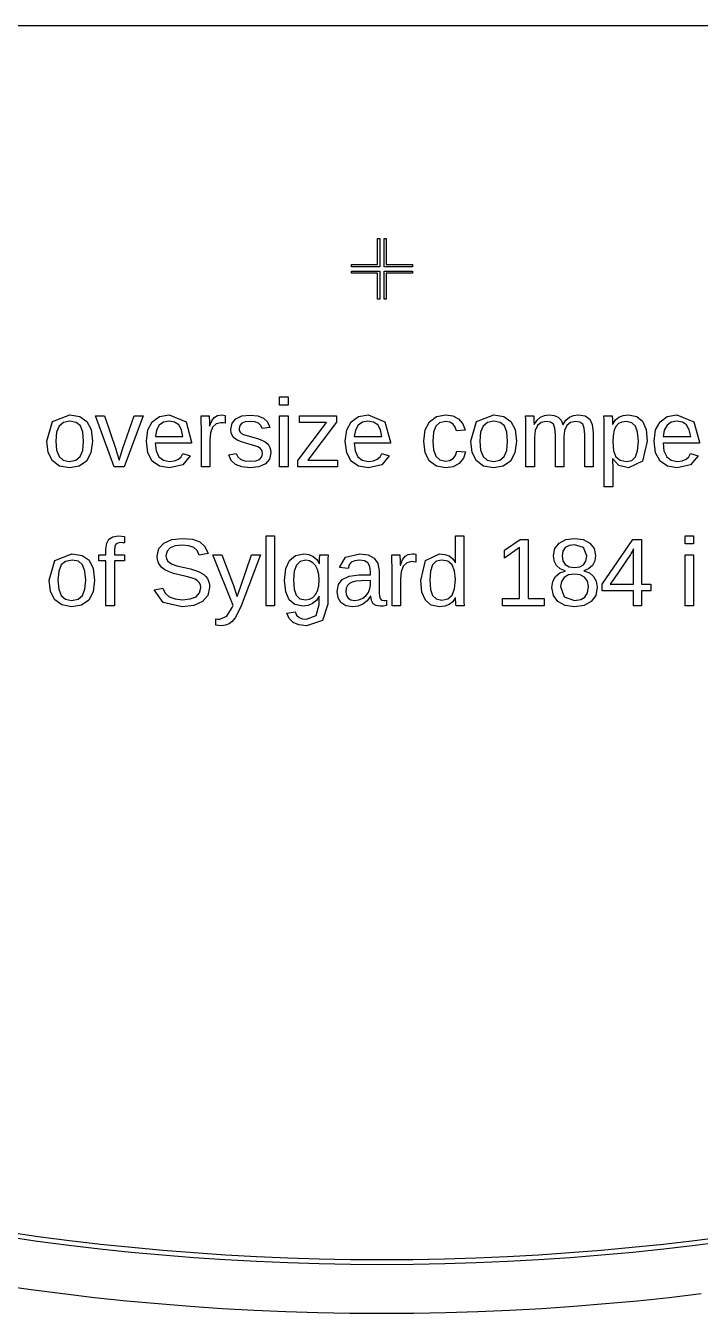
# Model space of a CAD drawing. Extents: x -25 to 122, y -49 to 104.
# Drawn here: x 35.4 to 55.2, y -48.99 to -11.21 of the extents above; entities that cross this region are included whole.
import ezdxf

# ---------------------------------------------------------------- set-up
doc = ezdxf.new("R2010")
doc.units = 0

msp = doc.modelspace()

# ---------------------------------------------------------------- linework, layer by layer
for p, q in [((102.919, -11.209), (-11.209, -11.209)), ((45.7276, -18.2146), (45.7276, -17.4504)), ((45.7276, -17.4504), (45.7913, -17.4504)), ((45.7913, -17.4504), (45.7913, -18.2783)), ((45.9187, -18.2783), (45.9187, -17.4504)), ((45.9187, -17.4504), (45.9824, -17.4504)), ((45.9824, -17.4504), (45.9824, -18.2146)), ((44.9634, -18.2783), (44.9634, -18.2146)), ((44.9634, -18.2146), (45.7276, -18.2146)), ((45.7913, -18.2783), (44.9634, -18.2783)), ((44.9634, -18.4694), (44.9634, -18.4057)), ((44.9634, -18.4057), (45.7913, -18.4057)), ((45.7276, -18.4694), (44.9634, -18.4694)), ((45.7276, -19.2336), (45.7276, -18.4694)), ((45.7913, -18.4057), (45.7913, -19.2336)), ((46.7466, -18.2783), (45.9187, -18.2783)), ((45.9187, -19.2336), (45.9187, -18.4057)), ((45.9187, -18.4057), (46.7466, -18.4057)), ((45.9824, -18.2146), (46.7466, -18.2146)), ((46.7466, -18.4694), (45.9824, -18.4694)), ((45.9824, -18.4694), (45.9824, -19.2336)), ((46.7466, -18.2146), (46.7466, -18.2783)), ((46.7466, -18.4057), (46.7466, -18.4694)), ((45.7913, -19.2336), (45.7276, -19.2336)), ((45.9824, -19.2336), (45.9187, -19.2336)), ((42.8516, -22.3384), (42.8516, -22.1007)), ((42.8516, -22.1007), (43.1004, -22.1007)), ((43.1004, -22.1007), (43.1004, -22.3384)), ((36.1893, -22.8221), (36.692, -22.6286)), ((36.692, -22.6286), (36.9895, -22.6758)), ((37.993, -24.1516), (37.4499, -22.6562)), ((37.4499, -22.6562), (37.7152, -22.6562)), ((37.7152, -22.6562), (38.0441, -23.6292)), ((38.2418, -23.6319), (38.5817, -22.6562)), ((38.8457, -22.6562), (38.2874, -24.1516)), ((38.5817, -22.6562), (38.8457, -22.6562)), ((39.3266, -22.678), (39.6114, -22.6286)), ((39.6114, -22.6286), (40.1059, -22.8273)), ((40.5538, -22.8387), (40.5476, -22.6562)), ((40.5476, -22.6562), (40.7825, -22.6562)), ((40.7825, -22.6562), (40.7908, -22.8597)), ((40.9359, -22.6991), (41.0292, -22.6462)), ((41.0292, -22.6462), (41.1543, -22.6286)), ((41.1543, -22.6286), (41.2044, -22.632)), ((41.2044, -22.632), (41.2552, -22.6424)), ((41.2552, -22.6424), (41.2552, -22.8704)), ((41.5641, -22.7399), (41.7433, -22.6595)), ((41.7433, -22.6595), (41.9891, -22.6327)), ((41.9891, -22.6327), (42.2111, -22.6545)), ((42.2111, -22.6545), (42.3823, -22.7198)), ((43.1004, -22.3384), (42.8516, -22.3384)), ((42.8516, -24.1516), (42.8516, -22.6562)), ((42.8516, -22.6562), (43.1004, -22.6562)), ((43.1004, -22.6562), (43.1004, -24.1516)), ((43.4381, -22.8483), (43.4381, -22.6562)), ((43.4381, -22.6562), (44.5216, -22.6562)), ((44.5216, -22.6562), (44.5216, -22.8456)), ((45.1628, -22.678), (45.4476, -22.6286)), ((45.4476, -22.6286), (45.942, -22.8273)), ((47.4516, -22.6782), (47.7253, -22.6286)), ((47.7253, -22.6286), (47.9352, -22.6583)), ((47.9352, -22.6583), (48.106, -22.7475)), ((48.6323, -22.8221), (49.135, -22.6286)), ((49.135, -22.6286), (49.4325, -22.6758)), ((50.0774, -22.7651), (50.0712, -22.6562)), ((50.0712, -22.6562), (50.3061, -22.6562)), ((50.3061, -22.6562), (50.3075, -22.669)), ((50.5051, -22.6908), (50.6202, -22.6441)), ((50.6202, -22.6441), (50.758, -22.6286)), ((50.758, -22.6286), (50.9102, -22.6455)), ((50.9102, -22.6455), (51.0268, -22.6963)), ((51.3558, -22.6949), (51.4772, -22.6452)), ((51.4772, -22.6452), (51.6218, -22.6286)), ((51.6218, -22.6286), (51.8175, -22.6593)), ((51.8175, -22.6593), (51.9514, -22.7516)), ((52.3745, -22.7699), (52.3683, -22.6562)), ((52.3683, -22.6562), (52.6087, -22.6562)), ((52.6087, -22.6562), (52.6105, -22.6688)), ((52.8036, -22.6942), (52.9301, -22.646)), ((52.9301, -22.646), (53.0911, -22.63)), ((53.0911, -22.63), (53.3326, -22.6763)), ((54.2274, -22.678), (54.5123, -22.6286)), ((54.5123, -22.6286), (55.0067, -22.8273)), ((36.0217, -23.4025), (36.1893, -22.8221)), ((36.3804, -22.9554), (36.3073, -23.1387)), ((36.508, -22.8482), (36.3804, -22.9554)), ((36.6962, -22.8124), (36.508, -22.8482)), ((36.8819, -22.8475), (36.6962, -22.8124)), ((37.005, -22.9527), (36.8819, -22.8475)), ((36.9895, -22.6758), (37.1964, -22.8172)), ((37.074, -23.1353), (37.005, -22.9527)), ((37.1964, -22.8172), (37.3177, -23.0579)), ((38.9859, -23.067), (39.116, -22.8262)), ((39.116, -22.8262), (39.3266, -22.678)), ((39.3205, -22.9333), (39.2392, -23.0769)), ((39.4451, -22.8426), (39.3205, -22.9333)), ((39.6073, -22.8124), (39.4451, -22.8426)), ((39.7721, -22.8395), (39.6073, -22.8124)), ((39.8934, -22.9209), (39.7721, -22.8395)), ((39.9732, -23.0613), (39.8934, -22.9209)), ((40.1059, -22.8273), (40.2707, -23.4232)), ((40.5559, -23.0045), (40.5538, -22.8387)), ((40.5559, -24.1516), (40.5559, -23.0045)), ((40.7908, -22.8597), (40.7936, -22.9617)), ((40.7936, -22.9617), (40.7991, -22.9617)), ((40.7991, -22.9617), (40.863, -22.7999)), ((40.8862, -22.99), (40.825, -23.1522)), ((40.863, -22.7999), (40.9359, -22.6991)), ((40.986, -22.89), (40.8862, -22.99)), ((41.1225, -22.8566), (40.986, -22.89)), ((41.1971, -22.8601), (41.1225, -22.8566)), ((41.2552, -22.8704), (41.1971, -22.8601)), ((41.4183, -23.0515), (41.4548, -22.8713)), ((41.4548, -22.8713), (41.5641, -22.7399)), ((41.6802, -22.9361), (41.6602, -23.0266)), ((41.6602, -23.0266), (41.6685, -23.0847)), ((41.7403, -22.8718), (41.6802, -22.9361)), ((41.8426, -22.8335), (41.7403, -22.8718)), ((41.9891, -22.8207), (41.8426, -22.8335)), ((42.1257, -22.834), (41.9891, -22.8207)), ((42.2316, -22.8739), (42.1257, -22.834)), ((42.3047, -22.9387), (42.2316, -22.8739)), ((42.3429, -23.0266), (42.3047, -22.9387)), ((42.5668, -22.999), (42.3429, -23.0266)), ((42.3823, -22.7198), (42.5013, -22.8331)), ((42.5013, -22.8331), (42.5668, -22.999)), ((43.3911, -23.9622), (44.2272, -22.8483)), ((44.2272, -22.8483), (43.4381, -22.8483)), ((44.5216, -22.8456), (43.6841, -23.9595)), ((44.8221, -23.067), (44.9522, -22.8262)), ((44.9522, -22.8262), (45.1628, -22.678)), ((45.1567, -22.9333), (45.0753, -23.0769)), ((45.2813, -22.8426), (45.1567, -22.9333)), ((45.4435, -22.8124), (45.2813, -22.8426)), ((45.6083, -22.8395), (45.4435, -22.8124)), ((45.7295, -22.9209), (45.6083, -22.8395)), ((45.8094, -23.0613), (45.7295, -22.9209)), ((45.942, -22.8273), (46.1068, -23.4232)), ((47.1255, -23.07), (47.2498, -22.8269)), ((47.2498, -22.8269), (47.4516, -22.6782)), ((47.4323, -22.9548), (47.3659, -23.131)), ((47.548, -22.8563), (47.4323, -22.9548)), ((47.7184, -22.8235), (47.548, -22.8563)), ((47.8469, -22.8418), (47.7184, -22.8235)), ((47.9422, -22.8967), (47.8469, -22.8418)), ((48.0062, -22.9827), (47.9422, -22.8967)), ((48.0404, -23.0943), (48.0062, -22.9827)), ((48.106, -22.7475), (48.2292, -22.8887)), ((48.2292, -22.8887), (48.2961, -23.075)), ((48.4648, -23.4025), (48.6323, -22.8221)), ((48.8234, -22.9554), (48.7503, -23.1387)), ((48.951, -22.8482), (48.8234, -22.9554)), ((49.1392, -22.8124), (48.951, -22.8482)), ((49.3249, -22.8475), (49.1392, -22.8124)), ((49.448, -22.9527), (49.3249, -22.8475)), ((49.4325, -22.6758), (49.6395, -22.8172)), ((49.517, -23.1353), (49.448, -22.9527)), ((49.6395, -22.8172), (49.7607, -23.0579)), ((50.0795, -22.9755), (50.0774, -22.7651)), ((50.0795, -24.1516), (50.0795, -22.9755)), ((50.3075, -22.669), (50.3089, -22.6935)), ((50.3089, -22.6935), (50.3104, -22.7262)), ((50.3104, -22.7262), (50.3123, -22.7634)), ((50.3123, -22.7634), (50.3146, -22.8202)), ((50.3146, -22.8202), (50.3172, -22.9119)), ((50.3172, -22.9119), (50.3213, -22.9119)), ((50.3213, -22.9119), (50.4074, -22.7772)), ((50.4194, -22.9423), (50.35, -23.0888)), ((50.4074, -22.7772), (50.5051, -22.6908)), ((50.5286, -22.8511), (50.4194, -22.9423)), ((50.671, -22.8207), (50.5286, -22.8511)), ((50.8019, -22.8414), (50.671, -22.8207)), ((50.8852, -22.9036), (50.8019, -22.8414)), ((50.9297, -23.0201), (50.8852, -22.9036)), ((50.9446, -23.2035), (50.9297, -23.0201)), ((51.0268, -22.6963), (51.1106, -22.7841)), ((51.1106, -22.7841), (51.1644, -22.9119)), ((51.1644, -22.9119), (51.1685, -22.9119)), ((51.1685, -22.9119), (51.254, -22.7823)), ((51.2811, -22.9416), (51.2132, -23.0879)), ((51.254, -22.7823), (51.3558, -22.6949)), ((51.3898, -22.8509), (51.2811, -22.9416)), ((51.5347, -22.8207), (51.3898, -22.8509)), ((51.6657, -22.8414), (51.5347, -22.8207)), ((51.7489, -22.9036), (51.6657, -22.8414)), ((51.7935, -23.0201), (51.7489, -22.9036)), ((51.8084, -23.2035), (51.7935, -23.0201)), ((51.9514, -22.7516), (52.0286, -22.914)), ((52.0286, -22.914), (52.0544, -23.1551)), ((52.3766, -22.9617), (52.3745, -22.7699)), ((52.3766, -24.7389), (52.3766, -22.9617)), ((52.6105, -22.6688), (52.6129, -22.6956)), ((52.6129, -22.6956), (52.6158, -22.7386)), ((52.6158, -22.7386), (52.6191, -22.8)), ((52.6191, -22.8), (52.6217, -22.8594)), ((52.6217, -22.8594), (52.6226, -22.8967)), ((52.6226, -22.8967), (52.6281, -22.8967)), ((52.6281, -22.8967), (52.7051, -22.777)), ((52.7224, -22.9639), (52.6688, -23.0784)), ((52.7051, -22.777), (52.8036, -22.6942)), ((52.796, -22.8843), (52.7224, -22.9639)), ((52.8957, -22.8376), (52.796, -22.8843)), ((53.0275, -22.8221), (52.8957, -22.8376)), ((53.1864, -22.8556), (53.0275, -22.8221)), ((53.2956, -22.9561), (53.1864, -22.8556)), ((53.3588, -23.1348), (53.2956, -22.9561)), ((53.3326, -22.6763), (53.5043, -22.8152)), ((53.5043, -22.8152), (53.6069, -23.0532)), ((53.8867, -23.067), (54.0168, -22.8262)), ((54.0168, -22.8262), (54.2274, -22.678)), ((54.2214, -22.9333), (54.14, -23.0769)), ((54.3459, -22.8426), (54.2214, -22.9333)), ((54.5082, -22.8124), (54.3459, -22.8426)), ((54.6729, -22.8395), (54.5082, -22.8124)), ((54.7942, -22.9209), (54.6729, -22.8395)), ((54.874, -23.0613), (54.7942, -22.9209)), ((55.0067, -22.8273), (55.1715, -23.4232)), ((36.0635, -23.7354), (36.0217, -23.4025)), ((36.3073, -23.1387), (36.2829, -23.4025)), ((36.2829, -23.4025), (36.3069, -23.6615)), ((37.0729, -23.6675), (37.0969, -23.4025)), ((37.0969, -23.4025), (37.074, -23.1353)), ((37.3582, -23.4025), (37.315, -23.7449)), ((37.3177, -23.0579), (37.3582, -23.4025)), ((38.9426, -23.3942), (38.9859, -23.067)), ((38.9859, -23.7359), (38.9426, -23.3942)), ((39.2392, -23.0769), (39.2065, -23.2657)), ((39.2065, -23.2657), (40.0136, -23.2657)), ((40.0136, -23.2657), (39.9732, -23.0613)), ((40.825, -23.1522), (40.8046, -23.3721)), ((40.8046, -23.3721), (40.8046, -24.1516)), ((41.4311, -23.1534), (41.4183, -23.0515)), ((41.4695, -23.2381), (41.4311, -23.1534)), ((41.5304, -23.3084), (41.4695, -23.2381)), ((41.6111, -23.3673), (41.5304, -23.3084)), ((41.7326, -23.421), (41.6111, -23.3673)), ((41.6685, -23.0847), (41.6933, -23.1317)), ((41.6933, -23.1317), (41.7345, -23.17)), ((41.9159, -23.4758), (41.7326, -23.421)), ((41.7345, -23.17), (41.7915, -23.2021)), ((41.7915, -23.2021), (41.8924, -23.2367)), ((41.8924, -23.2367), (42.0651, -23.2823)), ((42.0651, -23.2823), (42.2351, -23.3301)), ((42.2351, -23.3301), (42.3498, -23.3742)), ((42.3498, -23.3742), (42.4277, -23.4186)), ((42.4277, -23.4186), (42.4873, -23.4675)), ((44.7787, -23.3942), (44.8221, -23.067)), ((44.8221, -23.7359), (44.7787, -23.3942)), ((45.0753, -23.0769), (45.0427, -23.2657)), ((45.0427, -23.2657), (45.8498, -23.2657)), ((45.8498, -23.2657), (45.8094, -23.0613)), ((47.084, -23.4025), (47.1255, -23.07)), ((47.1253, -23.7371), (47.084, -23.4025)), ((47.3659, -23.131), (47.3438, -23.397)), ((47.3438, -23.397), (47.3673, -23.6568)), ((48.2961, -23.075), (48.0404, -23.0943)), ((48.5066, -23.7354), (48.4648, -23.4025)), ((48.7503, -23.1387), (48.726, -23.4025)), ((48.726, -23.4025), (48.75, -23.6615)), ((49.5159, -23.6675), (49.54, -23.4025)), ((49.54, -23.4025), (49.517, -23.1353)), ((49.8012, -23.4025), (49.758, -23.7449)), ((49.7607, -23.0579), (49.8012, -23.4025)), ((50.35, -23.0888), (50.3268, -23.285)), ((50.3268, -23.285), (50.3268, -24.1516)), ((50.9446, -24.1516), (50.9446, -23.2035)), ((51.2132, -23.0879), (51.1906, -23.285)), ((51.1906, -23.285), (51.1906, -24.1516)), ((51.8084, -24.1516), (51.8084, -23.2035)), ((52.0544, -23.1551), (52.0544, -24.1516)), ((52.6362, -23.2303), (52.6253, -23.4219)), ((52.6253, -23.4219), (52.6488, -23.6775)), ((52.6688, -23.0784), (52.6362, -23.2303)), ((53.3587, -23.677), (53.3799, -23.4025)), ((53.3799, -23.4025), (53.3588, -23.1348)), ((53.6411, -23.397), (53.5036, -23.9836)), ((53.6069, -23.0532), (53.6411, -23.397)), ((53.8434, -23.3942), (53.8867, -23.067)), ((53.8867, -23.7359), (53.8434, -23.3942)), ((54.14, -23.0769), (54.1074, -23.2657)), ((54.1074, -23.2657), (54.9144, -23.2657)), ((54.9144, -23.2657), (54.874, -23.0613)), ((36.1889, -23.9795), (36.0635, -23.7354)), ((36.3069, -23.6615), (36.379, -23.8468)), ((37.0009, -23.8517), (37.0729, -23.6675)), ((37.315, -23.7449), (37.1854, -23.9871)), ((38.0441, -23.6292), (38.077, -23.7387)), ((38.077, -23.7387), (38.1395, -23.9567)), ((38.1395, -23.9567), (38.1879, -23.795)), ((38.1879, -23.795), (38.2418, -23.6319)), ((39.116, -23.9816), (38.9859, -23.7359)), ((40.2707, -23.4564), (39.2037, -23.4564)), ((39.2037, -23.4564), (39.2303, -23.6841)), ((39.2303, -23.6841), (39.3101, -23.8531)), ((39.962, -23.8541), (40.0122, -23.7632)), ((40.0122, -23.7632), (40.2306, -23.8254)), ((40.2707, -23.4232), (40.2707, -23.4564)), ((41.3589, -23.8005), (41.5786, -23.7577)), ((41.5786, -23.7577), (41.6274, -23.8618)), ((42.0941, -23.5227), (41.9159, -23.4758)), ((42.2109, -23.5635), (42.0941, -23.5227)), ((42.2904, -23.614), (42.2109, -23.5635)), ((42.336, -23.6775), (42.2904, -23.614)), ((42.3293, -23.8593), (42.3512, -23.7577)), ((42.3512, -23.7577), (42.336, -23.6775)), ((42.4873, -23.4675), (42.5321, -23.5226)), ((42.5321, -23.5226), (42.5654, -23.5856)), ((42.593, -23.7383), (42.5531, -23.9256)), ((42.5654, -23.5856), (42.5861, -23.6573)), ((42.5861, -23.6573), (42.593, -23.7383)), ((44.9522, -23.9816), (44.8221, -23.7359)), ((46.1068, -23.4564), (45.0399, -23.4564)), ((45.0399, -23.4564), (45.0665, -23.6841)), ((45.0665, -23.6841), (45.1463, -23.8531)), ((45.7981, -23.8541), (45.8484, -23.7632)), ((45.8484, -23.7632), (46.0668, -23.8254)), ((46.1068, -23.4232), (46.1068, -23.4564)), ((47.2492, -23.9809), (47.1253, -23.7371)), ((47.3673, -23.6568), (47.4378, -23.8392)), ((48.015, -23.8199), (48.0528, -23.69)), ((48.0528, -23.69), (48.3043, -23.7065)), ((48.3043, -23.7065), (48.2439, -23.9004)), ((48.632, -23.9795), (48.5066, -23.7354)), ((48.75, -23.6615), (48.822, -23.8468)), ((49.4439, -23.8517), (49.5159, -23.6675)), ((49.758, -23.7449), (49.6284, -23.9871)), ((52.6488, -23.6775), (52.7193, -23.8558)), ((53.2949, -23.8593), (53.3587, -23.677)), ((54.0168, -23.9816), (53.8867, -23.7359)), ((55.1715, -23.4564), (54.1046, -23.4564)), ((54.1046, -23.4564), (54.1312, -23.6841)), ((54.1312, -23.6841), (54.211, -23.8531)), ((54.8628, -23.8541), (54.9131, -23.7632)), ((54.9131, -23.7632), (55.1314, -23.8254)), ((55.1715, -23.4232), (55.1715, -23.4564)), ((36.3963, -24.1293), (36.1889, -23.9795)), ((36.379, -23.8468), (36.5025, -23.9583)), ((36.6837, -24.1792), (36.3963, -24.1293)), ((36.5025, -23.9583), (36.6809, -23.9954)), ((36.6809, -23.9954), (36.8729, -23.9595)), ((36.9736, -24.1312), (36.6837, -24.1792)), ((36.8729, -23.9595), (37.0009, -23.8517)), ((37.1854, -23.9871), (36.9736, -24.1312)), ((38.2874, -24.1516), (37.993, -24.1516)), ((39.329, -24.1298), (39.116, -23.9816)), ((39.3101, -23.8531), (39.4411, -23.9577)), ((39.6211, -24.1792), (39.329, -24.1298)), ((39.4411, -23.9577), (39.6211, -23.9926)), ((39.6211, -23.9926), (39.7667, -23.9764)), ((40.0112, -24.0907), (39.6211, -24.1792)), ((39.7667, -23.9764), (39.8802, -23.9277)), ((39.8802, -23.9277), (39.962, -23.8541)), ((40.2306, -23.8254), (40.0112, -24.0907)), ((40.8046, -24.1516), (40.5559, -24.1516)), ((41.4309, -23.9697), (41.3589, -23.8005)), ((41.5558, -24.0873), (41.4309, -23.9697)), ((41.7391, -24.1562), (41.5558, -24.0873)), ((41.6274, -23.8618), (41.7099, -23.9339)), ((41.7099, -23.9339), (41.8288, -23.9759)), ((41.9863, -24.1792), (41.7391, -24.1562)), ((41.8288, -23.9759), (41.9863, -23.9899)), ((41.9863, -23.9899), (42.1503, -23.9754)), ((42.2418, -24.1505), (41.9863, -24.1792)), ((42.1503, -23.9754), (42.2634, -23.9318)), ((42.4334, -24.0645), (42.2418, -24.1505)), ((42.2634, -23.9318), (42.3293, -23.8593)), ((42.5531, -23.9256), (42.4334, -24.0645)), ((43.1004, -24.1516), (42.8516, -24.1516)), ((43.3911, -24.1516), (43.3911, -23.9622)), ((44.5506, -24.1516), (43.3911, -24.1516)), ((43.6841, -23.9595), (44.5506, -23.9595)), ((44.5506, -23.9595), (44.5506, -24.1516)), ((45.1652, -24.1298), (44.9522, -23.9816)), ((45.1463, -23.8531), (45.2773, -23.9577)), ((45.4573, -24.1792), (45.1652, -24.1298)), ((45.2773, -23.9577), (45.4573, -23.9926)), ((45.4573, -23.9926), (45.6029, -23.9764)), ((45.8474, -24.0907), (45.4573, -24.1792)), ((45.6029, -23.9764), (45.7164, -23.9277)), ((45.7164, -23.9277), (45.7981, -23.8541)), ((46.0668, -23.8254), (45.8474, -24.0907)), ((47.4515, -24.1296), (47.2492, -23.9809)), ((47.4378, -23.8392), (47.5556, -23.947)), ((47.728, -24.1792), (47.4515, -24.1296)), ((47.5556, -23.947), (47.7211, -23.983)), ((47.7211, -23.983), (47.8429, -23.965)), ((47.945, -24.1471), (47.728, -24.1792)), ((47.8429, -23.965), (47.9429, -23.9111)), ((47.9429, -23.9111), (48.015, -23.8199)), ((48.1205, -24.0507), (47.945, -24.1471)), ((48.2439, -23.9004), (48.1205, -24.0507)), ((48.8393, -24.1293), (48.632, -23.9795)), ((48.822, -23.8468), (48.9455, -23.9583)), ((49.1267, -24.1792), (48.8393, -24.1293)), ((48.9455, -23.9583), (49.124, -23.9954)), ((49.124, -23.9954), (49.3159, -23.9595)), ((49.4166, -24.1312), (49.1267, -24.1792)), ((49.3159, -23.9595), (49.4439, -23.8517)), ((49.6284, -23.9871), (49.4166, -24.1312)), ((50.3268, -24.1516), (50.0795, -24.1516)), ((51.1906, -24.1516), (50.9446, -24.1516)), ((52.0544, -24.1516), (51.8084, -24.1516)), ((52.6267, -23.9194), (52.6198, -23.9194)), ((52.6198, -23.9194), (52.6239, -23.9836)), ((52.6239, -23.9836), (52.6253, -24.1543)), ((52.6253, -24.1543), (52.6253, -24.7389)), ((52.8022, -24.1142), (52.6267, -23.9194)), ((52.7193, -23.8558), (52.8426, -23.9605)), ((53.0911, -24.1792), (52.8022, -24.1142)), ((52.8426, -23.9605), (53.0247, -23.9954)), ((53.0247, -23.9954), (53.1849, -23.9613)), ((53.5036, -23.9836), (53.0911, -24.1792)), ((53.1849, -23.9613), (53.2949, -23.8593)), ((54.2299, -24.1298), (54.0168, -23.9816)), ((54.211, -23.8531), (54.3419, -23.9577)), ((54.522, -24.1792), (54.2299, -24.1298)), ((54.3419, -23.9577), (54.522, -23.9926)), ((54.522, -23.9926), (54.6676, -23.9764)), ((54.912, -24.0907), (54.522, -24.1792)), ((54.6676, -23.9764), (54.7811, -23.9277)), ((54.7811, -23.9277), (54.8628, -23.8541)), ((55.1314, -23.8254), (54.912, -24.0907)), ((52.6253, -24.7389), (52.3766, -24.7389)), ((37.7551, -26.5636), (37.7776, -26.3878)), ((37.7776, -26.3878), (37.845, -26.2693)), ((37.845, -26.2693), (37.9587, -26.2019)), ((37.9587, -26.2019), (38.12, -26.1794)), ((38.0467, -26.4227), (38.0146, -26.4907)), ((38.1027, -26.3864), (38.0467, -26.4227)), ((38.185, -26.3743), (38.1027, -26.3864)), ((38.12, -26.1794), (38.2157, -26.1836)), ((38.2368, -26.377), (38.185, -26.3743)), ((38.2157, -26.1836), (38.2955, -26.196)), ((38.2955, -26.3853), (38.2368, -26.377)), ((38.2955, -26.196), (38.2955, -26.3853)), ((39.3086, -26.5508), (39.4521, -26.3867)), ((39.4521, -26.3867), (39.6848, -26.2851)), ((39.6848, -26.2851), (40.0001, -26.2513)), ((40.0001, -26.2513), (40.2928, -26.2767)), ((40.2928, -26.2767), (40.5073, -26.3529)), ((40.5073, -26.3529), (40.6566, -26.4902)), ((42.4575, -28.2276), (42.4575, -26.1767)), ((42.4575, -26.1767), (42.7063, -26.1767)), ((42.7063, -26.1767), (42.7063, -28.2276)), ((48.0107, -26.7972), (48.0107, -26.1767)), ((48.0107, -26.1767), (48.2595, -26.1767)), ((48.2595, -26.1767), (48.2595, -27.9194)), ((49.4536, -26.5968), (49.9139, -26.2803)), ((49.9139, -26.2803), (50.1433, -26.2803)), ((50.1433, -26.2803), (50.1433, -28.0161)), ((50.9289, -26.5488), (51.0538, -26.3895)), ((51.0538, -26.3895), (51.2489, -26.2858)), ((51.2489, -26.2858), (51.5009, -26.2513)), ((51.5009, -26.4365), (51.3463, -26.4572)), ((51.5009, -26.2513), (51.7581, -26.2851)), ((51.7725, -26.5191), (51.5009, -26.4365)), ((51.7581, -26.2851), (51.9549, -26.3867)), ((51.9549, -26.3867), (52.0798, -26.546)), ((52.321, -27.5932), (53.2124, -26.2803)), ((53.2124, -26.2803), (53.4736, -26.2803)), ((53.4736, -26.2803), (53.4736, -27.5904)), ((54.7506, -26.4144), (54.7506, -26.1767)), ((54.7506, -26.1767), (54.9994, -26.1767)), ((54.9994, -26.4144), (54.7506, -26.4144)), ((54.9994, -26.1767), (54.9994, -26.4144)), ((36.2541, -26.8981), (36.7568, -26.7046)), ((36.7568, -26.7046), (37.0543, -26.7518)), ((37.0543, -26.7518), (37.2612, -26.8932)), ((37.5451, -26.9133), (37.5451, -26.7322)), ((37.5451, -26.7322), (37.7551, -26.7322)), ((37.7551, -26.7322), (37.7551, -26.5636)), ((38.0146, -26.4907), (38.0039, -26.5982)), ((38.0039, -26.5982), (38.0039, -26.7322)), ((38.0039, -26.7322), (38.2955, -26.7322)), ((38.2955, -26.7322), (38.2955, -26.9133)), ((39.2607, -26.7723), (39.3086, -26.5508)), ((39.2699, -26.8753), (39.2607, -26.7723)), ((39.5485, -26.6241), (39.5178, -26.7585)), ((39.5178, -26.7585), (39.5297, -26.8405)), ((39.6408, -26.5277), (39.5485, -26.6241)), ((39.7914, -26.4697), (39.6408, -26.5277)), ((39.9973, -26.4503), (39.7914, -26.4697)), ((40.187, -26.4677), (39.9973, -26.4503)), ((40.3304, -26.5201), (40.187, -26.4677)), ((40.4313, -26.6111), (40.3304, -26.5201)), ((40.4935, -26.7447), (40.4313, -26.6111)), ((40.7533, -26.6991), (40.4935, -26.7447)), ((40.6566, -26.4902), (40.7533, -26.6991)), ((41.4845, -28.2206), (40.8916, -26.7322)), ((40.8916, -26.7322), (41.157, -26.7322)), ((41.157, -26.7322), (41.472, -27.5587)), ((41.7042, -27.6844), (42.0318, -26.7322)), ((42.2944, -26.7322), (41.7194, -28.2276)), ((42.0318, -26.7322), (42.2944, -26.7322)), ((43.1387, -26.8974), (43.3137, -26.7559)), ((43.3137, -26.7559), (43.5609, -26.7087)), ((43.5609, -26.7087), (43.7093, -26.7269)), ((43.7093, -26.7269), (43.8366, -26.7813)), ((43.8366, -26.7813), (43.9401, -26.8692)), ((44.0253, -26.8442), (44.0308, -26.7651)), ((44.0308, -26.7651), (44.0363, -26.7322)), ((44.0363, -26.7322), (44.2726, -26.7322)), ((44.2726, -26.7322), (44.2664, -26.847)), ((44.6048, -27.1081), (44.7866, -26.8055)), ((44.7866, -26.8055), (45.2046, -26.7046)), ((45.2046, -26.7046), (45.4517, -26.7369)), ((45.4517, -26.7369), (45.6289, -26.8338)), ((46.1497, -26.9147), (46.1435, -26.7322)), ((46.1435, -26.7322), (46.3785, -26.7322)), ((46.3785, -26.7322), (46.3868, -26.9357)), ((46.459, -26.8759), (46.5318, -26.7751)), ((46.5318, -26.7751), (46.6251, -26.7222)), ((46.6251, -26.7222), (46.7502, -26.7046)), ((46.7502, -26.7046), (46.8003, -26.7081)), ((46.8003, -26.7081), (46.8511, -26.7184)), ((46.8511, -26.7184), (46.8511, -26.9464)), ((47.1324, -26.9002), (47.545, -26.7046)), ((47.545, -26.7046), (47.7008, -26.7202)), ((47.7008, -26.7202), (47.8283, -26.7668)), ((47.8283, -26.7668), (47.9305, -26.8473)), ((48.0135, -26.9644), (48.0107, -26.7972)), ((49.8931, -26.518), (49.4536, -26.8317)), ((49.4536, -26.8317), (49.4536, -26.5968)), ((49.8931, -28.0161), (49.8931, -26.518)), ((50.8873, -26.7502), (50.9289, -26.5488)), ((50.9103, -26.9067), (50.8873, -26.7502)), ((51.1646, -26.6227), (51.1416, -26.7668)), ((51.1416, -26.7668), (51.1653, -26.9141)), ((51.2335, -26.5194), (51.1646, -26.6227)), ((51.3463, -26.4572), (51.2335, -26.5194)), ((51.863, -26.7668), (51.7725, -26.5191)), ((51.84, -26.9228), (51.863, -26.7668)), ((52.0798, -26.546), (52.1214, -26.753)), ((52.1214, -26.753), (52.0983, -26.9095)), ((53.146, -26.7253), (52.6471, -27.4605)), ((53.1685, -26.6894), (53.146, -26.7253)), ((53.1999, -26.6341), (53.1685, -26.6894)), ((53.2276, -26.5833), (53.1999, -26.6341)), ((53.2386, -26.5609), (53.2276, -26.5833)), ((53.2386, -27.5904), (53.2386, -26.5609)), ((54.7506, -28.2276), (54.7506, -26.7322)), ((54.7506, -26.7322), (54.9994, -26.7322)), ((54.9994, -26.7322), (54.9994, -28.2276)), ((36.0865, -27.4785), (36.2541, -26.8981)), ((36.4452, -27.0314), (36.3721, -27.2147)), ((36.5728, -26.9242), (36.4452, -27.0314)), ((36.761, -26.8884), (36.5728, -26.9242)), ((36.9467, -26.9235), (36.761, -26.8884)), ((37.0698, -27.0287), (36.9467, -26.9235)), ((37.1388, -27.2113), (37.0698, -27.0287)), ((37.2612, -26.8932), (37.3825, -27.1339)), ((37.3825, -27.1339), (37.423, -27.4785)), ((37.7551, -26.9133), (37.5451, -26.9133)), ((37.7551, -28.2276), (37.7551, -26.9133)), ((38.2955, -26.9133), (38.0039, -26.9133)), ((38.0039, -26.9133), (38.0039, -28.2276)), ((39.2973, -26.9658), (39.2699, -26.8753)), ((39.3421, -27.0447), (39.2973, -26.9658)), ((39.4031, -27.113), (39.3421, -27.0447)), ((39.4848, -27.1729), (39.4031, -27.113)), ((39.5917, -27.227), (39.4848, -27.1729)), ((39.5297, -26.8405), (39.5654, -26.9071)), ((39.5654, -26.9071), (39.6237, -26.9613)), ((39.6237, -26.9613), (39.703, -27.0066)), ((39.703, -27.0066), (39.8374, -27.052)), ((39.8374, -27.052), (40.0609, -27.1068)), ((40.0609, -27.1068), (40.1506, -27.1277)), ((40.1506, -27.1277), (40.2399, -27.1489)), ((40.2399, -27.1489), (40.3271, -27.1724)), ((40.3271, -27.1724), (40.4106, -27.2)), ((40.4106, -27.2), (40.4895, -27.2323)), ((42.9998, -27.4827), (43.0345, -27.138)), ((43.0345, -27.138), (43.1387, -26.8974)), ((43.3439, -27.0321), (43.2786, -27.2132)), ((43.4569, -26.9285), (43.3439, -27.0321)), ((43.6217, -26.8939), (43.4569, -26.9285)), ((43.7304, -26.9114), (43.6217, -26.8939)), ((43.8269, -26.9637), (43.7304, -26.9114)), ((43.9073, -27.0491), (43.8269, -26.9637)), ((43.9672, -27.1655), (43.9073, -27.0491)), ((43.9401, -26.8692), (44.017, -26.9879)), ((44.0045, -27.3101), (43.9672, -27.1655)), ((44.017, -26.9879), (44.0197, -26.9879)), ((44.0197, -26.9879), (44.0211, -26.9312)), ((44.0211, -26.9312), (44.0253, -26.8442)), ((44.2664, -26.847), (44.2643, -27.0418)), ((44.2643, -27.0418), (44.2643, -28.1847)), ((44.8647, -27.1316), (44.6048, -27.1081)), ((44.8951, -27.0242), (44.8647, -27.1316)), ((44.9559, -26.9506), (44.8951, -27.0242)), ((45.0547, -26.9081), (44.9559, -26.9506)), ((45.1991, -26.8939), (45.0547, -26.9081)), ((45.3428, -26.9136), (45.1991, -26.8939)), ((45.4423, -26.9727), (45.3428, -26.9136)), ((45.5004, -27.0774), (45.4423, -26.9727)), ((45.5197, -27.2339), (45.5004, -27.0774)), ((45.6289, -26.8338), (45.7357, -26.9919)), ((45.7357, -26.9919), (45.7712, -27.2076)), ((46.1518, -27.0805), (46.1497, -26.9147)), ((46.1518, -28.2276), (46.1518, -27.0805)), ((46.3868, -26.9357), (46.3895, -27.0377)), ((46.3895, -27.0377), (46.395, -27.0377)), ((46.395, -27.0377), (46.459, -26.8759)), ((46.4821, -27.066), (46.421, -27.2282)), ((46.582, -26.966), (46.4821, -27.066)), ((46.7184, -26.9326), (46.582, -26.966)), ((46.7931, -26.9361), (46.7184, -26.9326)), ((46.8511, -26.9464), (46.7931, -26.9361)), ((46.9949, -27.4868), (47.1324, -26.9002)), ((47.3397, -27.0273), (47.277, -27.2095)), ((47.4494, -26.9231), (47.3397, -27.0273)), ((47.6113, -26.8884), (47.4494, -26.9231)), ((47.7916, -26.9229), (47.6113, -26.8884)), ((47.9153, -27.0266), (47.7916, -26.9229)), ((47.9869, -27.2045), (47.9153, -27.0266)), ((47.9305, -26.8473), (48.0107, -26.9644)), ((48.0107, -26.9644), (48.0135, -26.9644)), ((50.9792, -27.0418), (50.9103, -26.9067)), ((51.0879, -27.1444), (50.9792, -27.0418)), ((51.23, -27.2035), (51.0879, -27.1444)), ((51.1653, -26.9141), (51.2363, -27.0218)), ((51.2363, -27.0218), (51.3504, -27.0876)), ((51.3504, -27.0876), (51.5037, -27.1095)), ((51.5037, -27.1095), (51.6583, -27.0893)), ((51.6583, -27.0893), (51.7711, -27.0287)), ((51.7711, -27.0287), (51.84, -26.9228)), ((51.9193, -27.1458), (51.7759, -27.2007)), ((52.0288, -27.0446), (51.9193, -27.1458)), ((52.0983, -26.9095), (52.0288, -27.0446)), ((36.1283, -27.8114), (36.0865, -27.4785)), ((36.3721, -27.2147), (36.3477, -27.4785)), ((36.3477, -27.4785), (36.3717, -27.7375)), ((37.1377, -27.7435), (37.1617, -27.4785)), ((37.1617, -27.4785), (37.1388, -27.2113)), ((37.423, -27.4785), (37.3798, -27.8209)), ((39.7391, -27.2781), (39.5917, -27.227)), ((39.9421, -27.3293), (39.7391, -27.2781)), ((40.0689, -27.3586), (39.9421, -27.3293)), ((40.1839, -27.3859), (40.0689, -27.3586)), ((40.2855, -27.4153), (40.1839, -27.3859)), ((40.3719, -27.4509), (40.2855, -27.4153)), ((40.4418, -27.4948), (40.3719, -27.4509)), ((40.4942, -27.549), (40.4418, -27.4948)), ((40.4895, -27.2323), (40.5633, -27.2698)), ((40.5268, -27.6174), (40.4942, -27.549)), ((40.5633, -27.2698), (40.6298, -27.3144)), ((40.6298, -27.3144), (40.687, -27.368)), ((40.687, -27.368), (40.7338, -27.4312)), ((40.7338, -27.4312), (40.7692, -27.5048)), ((40.7692, -27.5048), (40.7915, -27.5904)), ((41.472, -27.5587), (41.4886, -27.605)), ((43.0321, -27.8216), (42.9998, -27.4827)), ((43.2786, -27.2132), (43.2569, -27.4799)), ((43.2569, -27.4799), (43.2772, -27.7435)), ((44.017, -27.4799), (44.0045, -27.3101)), ((44.0045, -27.6459), (44.017, -27.4799)), ((44.5767, -27.605), (44.6912, -27.4536)), ((44.6912, -27.4536), (44.8907, -27.3583)), ((44.9014, -27.5732), (44.8425, -27.6333)), ((44.8907, -27.3583), (45.1839, -27.321)), ((44.9814, -27.531), (44.9014, -27.5732)), ((45.0932, -27.5055), (44.9814, -27.531)), ((45.2475, -27.4951), (45.0932, -27.5055)), ((45.1839, -27.321), (45.5197, -27.3154)), ((45.5197, -27.4896), (45.2475, -27.4951)), ((45.5197, -27.3154), (45.5197, -27.2339)), ((45.5197, -27.6125), (45.5197, -27.4896)), ((45.7712, -27.2076), (45.7712, -27.8516)), ((46.421, -27.2282), (46.4006, -27.4481)), ((46.4006, -27.4481), (46.4006, -28.2276)), ((47.0283, -27.8247), (46.9949, -27.4868)), ((47.277, -27.2095), (47.2561, -27.4785)), ((47.2561, -27.4785), (47.2768, -27.7477)), ((48.0107, -27.4619), (47.9869, -27.2045)), ((47.9869, -27.7297), (48.0107, -27.4619)), ((50.8417, -27.6872), (50.869, -27.5117)), ((50.869, -27.5117), (50.9509, -27.3666)), ((50.9509, -27.3666), (51.0753, -27.2622)), ((51.0753, -27.2622), (51.23, -27.209)), ((51.1253, -27.5122), (51.0987, -27.6665)), ((51.2052, -27.3949), (51.1253, -27.5122)), ((51.3323, -27.3208), (51.2052, -27.3949)), ((51.23, -27.209), (51.23, -27.2035)), ((51.5009, -27.2961), (51.3323, -27.3208)), ((51.674, -27.3191), (51.5009, -27.2961)), ((51.8036, -27.388), (51.674, -27.3191)), ((51.7759, -27.2007), (51.7759, -27.2063)), ((51.7759, -27.2063), (51.9418, -27.261)), ((51.8844, -27.5022), (51.8036, -27.388)), ((51.9114, -27.6609), (51.8844, -27.5022)), ((51.9418, -27.261), (52.0662, -27.3645)), ((52.0662, -27.3645), (52.1439, -27.5084)), ((52.1439, -27.5084), (52.1698, -27.6844)), ((52.5725, -27.5628), (52.5504, -27.5904)), ((52.6471, -27.4605), (52.5725, -27.5628)), ((36.2538, -28.0555), (36.1283, -27.8114)), ((36.3717, -27.7375), (36.4438, -27.9228)), ((36.4438, -27.9228), (36.5673, -28.0342)), ((36.9377, -28.0355), (37.0657, -27.9277)), ((37.0657, -27.9277), (37.1377, -27.7435)), ((37.3798, -27.8209), (37.2502, -28.0631)), ((39.1695, -27.7604), (39.4252, -27.7093)), ((39.4324, -28.1315), (39.1695, -27.7604)), ((39.4252, -27.7093), (39.4943, -27.8615)), ((39.4943, -27.8615), (39.6131, -27.967)), ((40.3988, -27.9615), (40.503, -27.8532)), ((40.503, -27.8532), (40.5377, -27.7038)), ((40.5377, -27.7038), (40.5268, -27.6174)), ((40.7462, -27.929), (40.5882, -28.1073)), ((40.7989, -27.69), (40.7462, -27.929)), ((40.7915, -27.5904), (40.7989, -27.69)), ((41.4886, -27.605), (41.509, -27.6635)), ((41.509, -27.6635), (41.5508, -27.7853)), ((41.5508, -27.7853), (41.5913, -27.9048)), ((41.5913, -27.9048), (41.6075, -27.9567)), ((41.6075, -27.9567), (41.7042, -27.6844)), ((43.129, -28.0562), (43.0321, -27.8216)), ((43.2772, -27.7435), (43.3384, -27.9208)), ((43.3384, -27.9208), (43.449, -28.0213)), ((43.8262, -27.9857), (43.9071, -27.9016)), ((43.9071, -27.9016), (43.9672, -27.7874)), ((44.0142, -27.9498), (43.9306, -28.0757)), ((43.9672, -27.7874), (44.0045, -27.6459)), ((44.017, -27.9498), (44.0142, -27.9498)), ((44.017, -28.1902), (44.017, -27.9498)), ((44.5385, -27.8102), (44.5767, -27.605)), ((44.5668, -27.9954), (44.5385, -27.8102)), ((44.8063, -27.7131), (44.7942, -27.8143)), ((44.7942, -27.8143), (44.8106, -27.9221)), ((44.8425, -27.6333), (44.8063, -27.7131)), ((44.8106, -27.9221), (44.8598, -28.0023)), ((45.2903, -28.0064), (45.3855, -27.9327)), ((45.3855, -27.9327), (45.4582, -27.8358)), ((45.5197, -27.9415), (45.4166, -28.0878)), ((45.4582, -27.8358), (45.5043, -27.7257)), ((45.5043, -27.7257), (45.5197, -27.6125)), ((45.528, -27.9415), (45.5197, -27.9415)), ((45.55, -28.0757), (45.528, -27.9415)), ((45.7712, -27.8516), (45.7785, -27.9486)), ((45.7785, -27.9486), (45.8003, -28.0182)), ((47.1283, -28.0645), (47.0283, -27.8247)), ((47.2768, -27.7477), (47.339, -27.9277)), ((47.339, -27.9277), (47.4479, -28.0292)), ((47.791, -28.0265), (47.9153, -27.9166)), ((47.9153, -27.9166), (47.9869, -27.7297)), ((48.2595, -27.9194), (48.2615, -28.1132)), ((50.8857, -27.9283), (50.8417, -27.6872)), ((51.0179, -28.1073), (50.8857, -27.9283)), ((51.0987, -27.6665), (51.2014, -27.9681)), ((51.8119, -27.9712), (51.8865, -27.8449)), ((51.8865, -27.8449), (51.9114, -27.6609)), ((52.127, -27.9242), (51.9984, -28.1046)), ((52.1698, -27.6844), (52.127, -27.9242)), ((52.321, -27.7867), (52.321, -27.5932)), ((53.2386, -27.7867), (52.321, -27.7867)), ((52.5504, -27.5904), (53.2386, -27.5904)), ((53.2386, -28.2276), (53.2386, -27.7867)), ((53.4736, -27.5904), (53.7472, -27.5904)), ((53.7472, -27.7867), (53.4736, -27.7867)), ((53.4736, -27.7867), (53.4736, -28.2276)), ((53.7472, -27.5904), (53.7472, -27.7867)), ((36.4611, -28.2053), (36.2538, -28.0555)), ((36.7485, -28.2552), (36.4611, -28.2053)), ((36.5673, -28.0342), (36.7458, -28.0714)), ((36.7458, -28.0714), (36.9377, -28.0355)), ((37.0384, -28.2072), (36.7485, -28.2552)), ((37.2502, -28.0631), (37.0384, -28.2072)), ((38.0039, -28.2276), (37.7551, -28.2276)), ((39.9946, -28.2552), (39.4324, -28.1315)), ((39.6131, -27.967), (39.7828, -28.0287)), ((39.7828, -28.0287), (40.0042, -28.0493)), ((40.3344, -28.2182), (39.9946, -28.2552)), ((40.0042, -28.0493), (40.2307, -28.0273)), ((40.2307, -28.0273), (40.3988, -27.9615)), ((40.5882, -28.1073), (40.3344, -28.2182)), ((41.3014, -28.5361), (41.461, -28.2801)), ((41.461, -28.2801), (41.4845, -28.2206)), ((41.7194, -28.2276), (41.6299, -28.4361)), ((42.7063, -28.2276), (42.4575, -28.2276)), ((43.2947, -28.193), (43.129, -28.0562)), ((43.5333, -28.2386), (43.2947, -28.193)), ((43.449, -28.0213), (43.6176, -28.0548)), ((43.6873, -28.2205), (43.5333, -28.2386)), ((43.6176, -28.0548), (43.7285, -28.0375)), ((43.8207, -28.1661), (43.6873, -28.2205)), ((43.7285, -28.0375), (43.8262, -27.9857)), ((43.9306, -28.0757), (43.8207, -28.1661)), ((43.924, -28.5167), (44.017, -28.1902)), ((44.2643, -28.1847), (44.1078, -28.6574)), ((44.6518, -28.1363), (44.5668, -27.9954)), ((44.7931, -28.2255), (44.6518, -28.1363)), ((44.9904, -28.2552), (44.7931, -28.2255)), ((44.8598, -28.0023), (44.9395, -28.052)), ((44.9395, -28.052), (45.0471, -28.0686)), ((45.1578, -28.2374), (44.9904, -28.2552)), ((45.0471, -28.0686), (45.1763, -28.0531)), ((45.2979, -28.184), (45.1578, -28.2374)), ((45.1763, -28.0531), (45.2903, -28.0064)), ((45.4166, -28.0878), (45.2979, -28.184)), ((45.5992, -28.1688), (45.55, -28.0757)), ((45.6809, -28.2232), (45.5992, -28.1688)), ((45.8003, -28.2414), (45.6809, -28.2232)), ((45.8003, -28.0182), (45.8424, -28.0602)), ((45.8974, -28.2359), (45.8003, -28.2414)), ((45.8424, -28.0602), (45.9108, -28.0742)), ((45.9924, -28.2193), (45.8974, -28.2359)), ((45.9108, -28.0742), (45.9492, -28.0717)), ((45.9492, -28.0717), (45.9924, -28.0645)), ((45.9924, -28.0645), (45.9924, -28.2193)), ((46.4006, -28.2276), (46.1518, -28.2276)), ((47.2991, -28.2075), (47.1283, -28.0645)), ((47.545, -28.2552), (47.2991, -28.2075)), ((47.4479, -28.0292), (47.6086, -28.0631)), ((47.6999, -28.2396), (47.545, -28.2552)), ((47.6086, -28.0631), (47.791, -28.0265)), ((47.8276, -28.193), (47.6999, -28.2396)), ((47.9304, -28.1104), (47.8276, -28.193)), ((48.0107, -27.9871), (47.9304, -28.1104)), ((48.0162, -27.9871), (48.0107, -27.9871)), ((48.0174, -28.0507), (48.0162, -27.9871)), ((48.0211, -28.1253), (48.0174, -28.0507)), ((48.0257, -28.1909), (48.0211, -28.1253)), ((48.03, -28.2276), (48.0257, -28.1909)), ((48.2677, -28.2276), (48.03, -28.2276)), ((48.2615, -28.1132), (48.2677, -28.2276)), ((49.397, -28.2276), (49.397, -28.0161)), ((49.397, -28.0161), (49.8931, -28.0161)), ((50.6173, -28.2276), (49.397, -28.2276)), ((50.1433, -28.0161), (50.6173, -28.0161)), ((50.6173, -28.0161), (50.6173, -28.2276)), ((51.2281, -28.2182), (51.0179, -28.1073)), ((51.2014, -27.9681), (51.5092, -28.0686)), ((51.5064, -28.2552), (51.2281, -28.2182)), ((51.7898, -28.2175), (51.5064, -28.2552)), ((51.5092, -28.0686), (51.6864, -28.0443)), ((51.6864, -28.0443), (51.8119, -27.9712)), ((51.9984, -28.1046), (51.7898, -28.2175)), ((53.4736, -28.2276), (53.2386, -28.2276)), ((54.9994, -28.2276), (54.7506, -28.2276)), ((40.9773, -28.7997), (40.9773, -28.6131)), ((40.9773, -28.6131), (41.0326, -28.6194)), ((41.0326, -28.6194), (41.0934, -28.6214)), ((41.0934, -28.6214), (41.3014, -28.5361)), ((41.4622, -28.6853), (41.3691, -28.7576)), ((41.5467, -28.5834), (41.4622, -28.6853)), ((41.6299, -28.4361), (41.5467, -28.5834)), ((43.062, -28.4459), (43.3121, -28.41)), ((43.1294, -28.6026), (43.062, -28.4459)), ((43.2486, -28.7189), (43.1294, -28.6026)), ((43.3121, -28.41), (43.352, -28.5017)), ((43.352, -28.5017), (43.422, -28.5696)), ((43.422, -28.5696), (43.5203, -28.6116)), ((43.5203, -28.6116), (43.6452, -28.6256)), ((44.1078, -28.6574), (43.6383, -28.8149)), ((43.6452, -28.6256), (43.924, -28.5167)), ((41.0547, -28.8111), (40.9773, -28.7997)), ((41.1487, -28.8149), (41.0547, -28.8111)), ((41.2653, -28.8006), (41.1487, -28.8149)), ((41.3691, -28.7576), (41.2653, -28.8006)), ((43.4185, -28.7909), (43.2486, -28.7189)), ((43.6383, -28.8149), (43.4185, -28.7909)), ((35.7514, -46.879), (34.8392, -46.7494)), ((34.8612, -46.601), (35.7715, -46.7304)), ((35.7715, -46.7304), (36.6834, -46.8485)), ((55.0266, -46.8485), (55.9384, -46.7304)), ((36.665, -46.9974), (35.7514, -46.879)), ((37.5801, -47.1046), (36.665, -46.9974)), ((36.6834, -46.8485), (37.5966, -46.9555)), ((38.4964, -47.2005), (37.5801, -47.1046)), ((37.5966, -46.9555), (38.5111, -47.0512)), ((39.4138, -47.2852), (38.4964, -47.2005)), ((38.5111, -47.0512), (39.4266, -47.1357)), ((39.4266, -47.1357), (40.3432, -47.209)), ((40.3432, -47.209), (41.2605, -47.271)), ((50.4494, -47.271), (51.3668, -47.209)), ((51.3668, -47.209), (52.2834, -47.1357)), ((52.2834, -47.1357), (53.1989, -47.0512)), ((53.2136, -47.2005), (52.2962, -47.2852)), ((53.1989, -47.0512), (54.1134, -46.9555)), ((54.1299, -47.1046), (53.2136, -47.2005)), ((54.1134, -46.9555), (55.0266, -46.8485)), ((55.045, -46.9974), (54.1299, -47.1046)), ((55.9586, -46.879), (55.045, -46.9974)), ((40.3321, -47.3586), (39.4138, -47.2852)), ((41.2513, -47.4207), (40.3321, -47.3586)), ((42.1712, -47.4716), (41.2513, -47.4207)), ((41.2605, -47.271), (42.1786, -47.3217)), ((43.0917, -47.5111), (42.1712, -47.4716)), ((42.1786, -47.3217), (43.0972, -47.3612)), ((44.0126, -47.5394), (43.0917, -47.5111)), ((43.0972, -47.3612), (44.0163, -47.3894)), ((44.9337, -47.5563), (44.0126, -47.5394)), ((44.0163, -47.3894), (44.9356, -47.4064)), ((45.855, -47.562), (44.9337, -47.5563)), ((44.9356, -47.4064), (45.855, -47.412)), ((45.855, -47.412), (46.7744, -47.4064)), ((46.7763, -47.5563), (45.855, -47.562)), ((46.7744, -47.4064), (47.6937, -47.3894)), ((47.6974, -47.5394), (46.7763, -47.5563)), ((47.6937, -47.3894), (48.6128, -47.3612)), ((48.6183, -47.5111), (47.6974, -47.5394)), ((48.6128, -47.3612), (49.5314, -47.3217)), ((49.5387, -47.4716), (48.6183, -47.5111)), ((49.5314, -47.3217), (50.4494, -47.271)), ((50.4586, -47.4207), (49.5387, -47.4716)), ((51.3779, -47.3586), (50.4586, -47.4207)), ((52.2962, -47.2852), (51.3779, -47.3586)), ((34.6301, -48.159), (35.5596, -48.291)), ((35.5596, -48.291), (36.4906, -48.4117)), ((36.4906, -48.4117), (37.423, -48.5209)), ((37.423, -48.5209), (38.3567, -48.6186)), ((38.3567, -48.6186), (39.2915, -48.7049)), ((39.2915, -48.7049), (40.2273, -48.7797)), ((51.4827, -48.7797), (52.4185, -48.7049)), ((52.4185, -48.7049), (53.3533, -48.6186)), ((53.3533, -48.6186), (54.287, -48.5209)), ((54.287, -48.5209), (55.2194, -48.4117)), ((40.2273, -48.7797), (41.164, -48.843)), ((41.164, -48.843), (42.1013, -48.8949)), ((42.1013, -48.8949), (43.0392, -48.9352)), ((43.0392, -48.9352), (43.9776, -48.964)), ((43.9776, -48.964), (44.9162, -48.9812)), ((44.9162, -48.9812), (45.855, -48.987)), ((45.855, -48.987), (46.7938, -48.9812)), ((46.7938, -48.9812), (47.7324, -48.964)), ((47.7324, -48.964), (48.6707, -48.9352)), ((48.6707, -48.9352), (49.6087, -48.8949)), ((49.6087, -48.8949), (50.546, -48.843)), ((50.546, -48.843), (51.4827, -48.7797))]:
    msp.add_line(p, q)

doc.saveas('drawing.dxf')
